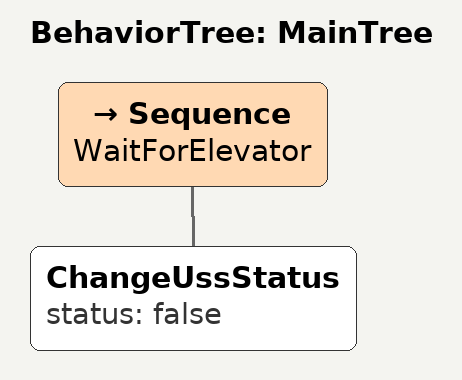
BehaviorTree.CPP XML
<root main_tree_to_execute="MainTree">
  <BehaviorTree ID="MainTree">
    <Sequence name="WaitForElevator">
      <!-- 使用默认参数 -->
      <ChangeUssStatus status="false"/>
    </Sequence>
  </BehaviorTree>
</root>
